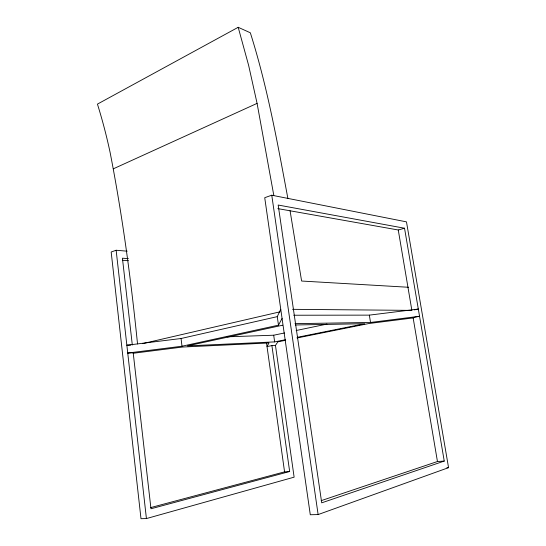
<?xml version="1.0" encoding="UTF-8"?>
<svg xmlns="http://www.w3.org/2000/svg" width="546" height="546" viewBox="0 0 546 546"><rect width="100%" height="100%" fill="white"/><g stroke="black" fill="none" stroke-linecap="round" stroke-linejoin="round"><path stroke-width="0.82" d="M133.094 353.282L182.589 347.038L268.953 342.97L267.028 346.574L271.901 345.604L289.653 471.519L150.969 508.763L133.197 352.771L127.744 353.057L182.002 346.219L278.48 325.163L277.266 316.646L280.753 309.22M278.48 325.163L282.077 318.448M127.17 251.187L116.141 250.252L111.172 252.006L140.998 518.7L146.424 518.57L294.123 477.163L275.464 345.42L277.846 341.837L285.36 340.329M287.919 198.642C277.491 142.929 267.479 86.91 250.327 32.78L238.192 27.3L97.441 104.109A1710.823 886.411 7 0 1 110.142 152.621C122.468 215.882 131.04 279.852 137.531 343.966M113.315 168.83L257.084 103.371L248.642 65.411L238.192 27.3M318.127 514.571L448.559 467.649L406.483 221.867L271.758 195.209L264.721 197.693L310.285 514.748L318.127 514.571L271.758 195.209M444.246 461.07L321.717 502.832L278.18 205.037L404.531 228.228L444.246 461.07L437.455 461.527L321.198 500.655M277.839 208.62L398.259 229.989L404.531 228.228M150.505 507.637L284.568 471.86L289.653 471.519M142.588 343.639L280.091 311.807M130.753 345.072L126.856 345.229L181.054 338.506L277.266 316.646M282.678 325.204L187.462 345.891L274.645 341.898L285.483 339.714M227.136 336.821L273.696 335.217L284.514 332.958M296.164 330.521L326.952 324.085M414.284 309.882L418.318 309.056L369.349 315.131L293.755 315.233M297.167 337.353L364.728 323.717L295.366 324.972M297.051 337.974L368.878 323.519L413.663 317.861M294.983 323.655L370.522 322.461L419.553 316.277L413.083 317.567L437.455 461.527M446.86 467.751L448.559 467.649M271.901 345.604L275.464 345.42M292.56 309.329L411.588 310.381M408.538 287.271L301.61 281.033L290.062 210.715M122.529 260.258L128.453 260.688M128.378 258.64L122.427 258.197L132.316 345.004M257.084 103.371L273.819 195.468M398.259 229.989L411.868 310.381M369.349 315.131L370.522 322.461M273.696 335.217L274.645 341.898M266.475 342.649L284.568 471.86M181.054 338.506L182.002 346.219M116.141 250.252L146.424 518.57"/></g></svg>
